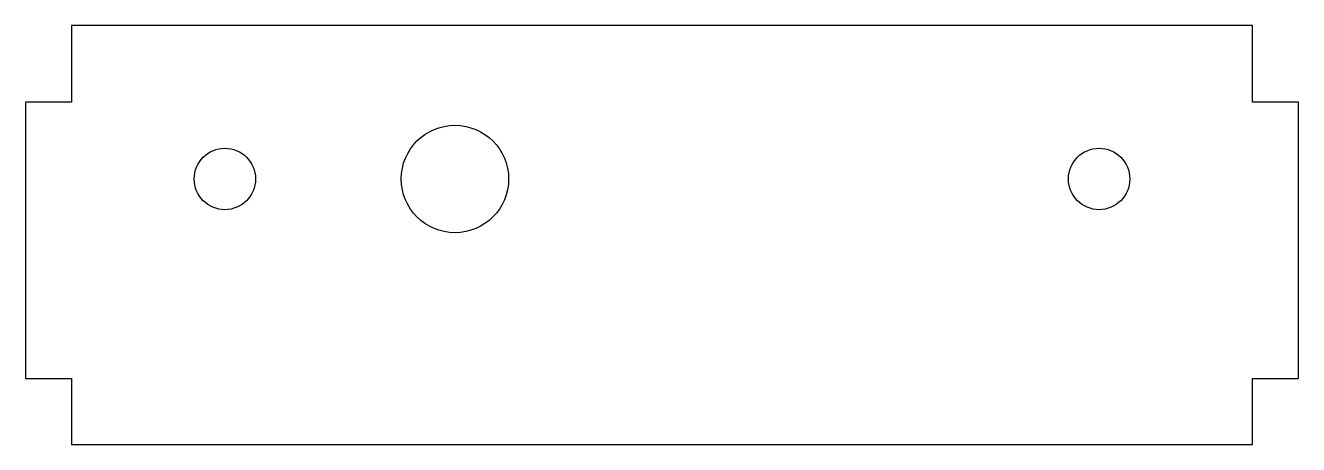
# Model space of a CAD drawing. Header units: millimetres. Extents: x -43.5 to 39.5, y -3.3 to 24.
import ezdxf

# ---------------------------------------------------------------- set-up
doc = ezdxf.new("R2010")
doc.units = ezdxf.units.MM
doc.layers.get('0').update_dxf_attribs({"linetype": 'CONTINUOUS'})

msp = doc.modelspace()

# ---------------------------------------------------------------- linework, layer by layer
msp.add_lwpolyline([(-40.5, 1), (-40.5, -3.3), (36.5, -3.3), (36.5, 1), (39.5, 1), (39.5, 19), (36.5, 19), (36.5, 24), (-40.5, 24), (-40.5, 19), (-43.5, 19), (-43.5, 1)], close=True)
for centre, radius in [((-15.5, 14), 3.5), ((-30.5, 14), 2), ((26.5, 14), 2)]:
    msp.add_circle(centre, radius)

doc.saveas('drawing.dxf')
